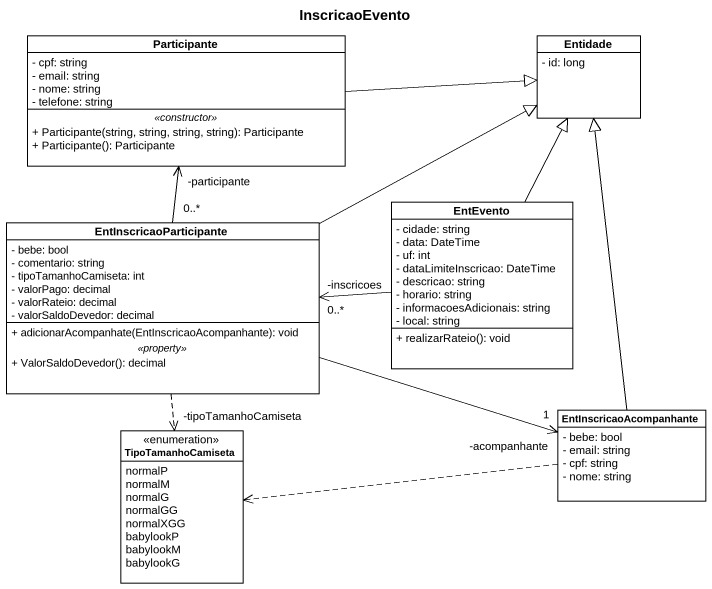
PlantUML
@startuml
title InscricaoEvento
hide circle
hide empty members
skinparam classAttributeIconSize 0
class Participante {
  - cpf: string
  - email: string
  - nome: string
  - telefone: string
  .. <<constructor>> ..
  + Participante(string, string, string, string): Participante
  + Participante(): Participante
}
class Entidade {
  - id: long
}
class EntEvento {
  - cidade: string
  - data: DateTime
  - uf: int
  - dataLimiteInscricao: DateTime
  - descricao: string
  - horario: string
  - informacoesAdicionais: string
  - local: string
  + realizarRateio(): void
}
class EntInscricaoParticipante {
  - bebe: bool
  - comentario: string
  - tipoTamanhoCamiseta: int
  - valorPago: decimal
  - valorRateio: decimal
  - valorSaldoDevedor: decimal
  --
  + adicionarAcompanhate(EntInscricaoAcompanhante): void
  .. <<property>> ..
  + ValorSaldoDevedor(): decimal
}
enum TipoTamanhoCamiseta {
  normalP
  normalM
  normalG
  normalGG
  normalXGG
  babylookP
  babylookM
  babylookG
}
class EntInscricaoAcompanhante {
  - bebe: bool
  - email: string
  - cpf: string
  - nome: string
}
Participante -right-|> Entidade
EntEvento -up-|> Entidade
EntEvento -left-> "-inscricoes\n0..*" EntInscricaoParticipante
EntInscricaoParticipante "0..*" -up-> "-participante" Participante
EntInscricaoParticipante -right-|> Entidade
EntInscricaoParticipante ..> "-tipoTamanhoCamiseta" TipoTamanhoCamiseta
EntInscricaoParticipante -right-> "-acompanhante\n1" EntInscricaoAcompanhante
EntInscricaoAcompanhante -up-|> Entidade
EntInscricaoAcompanhante .left.> TipoTamanhoCamiseta
@enduml
